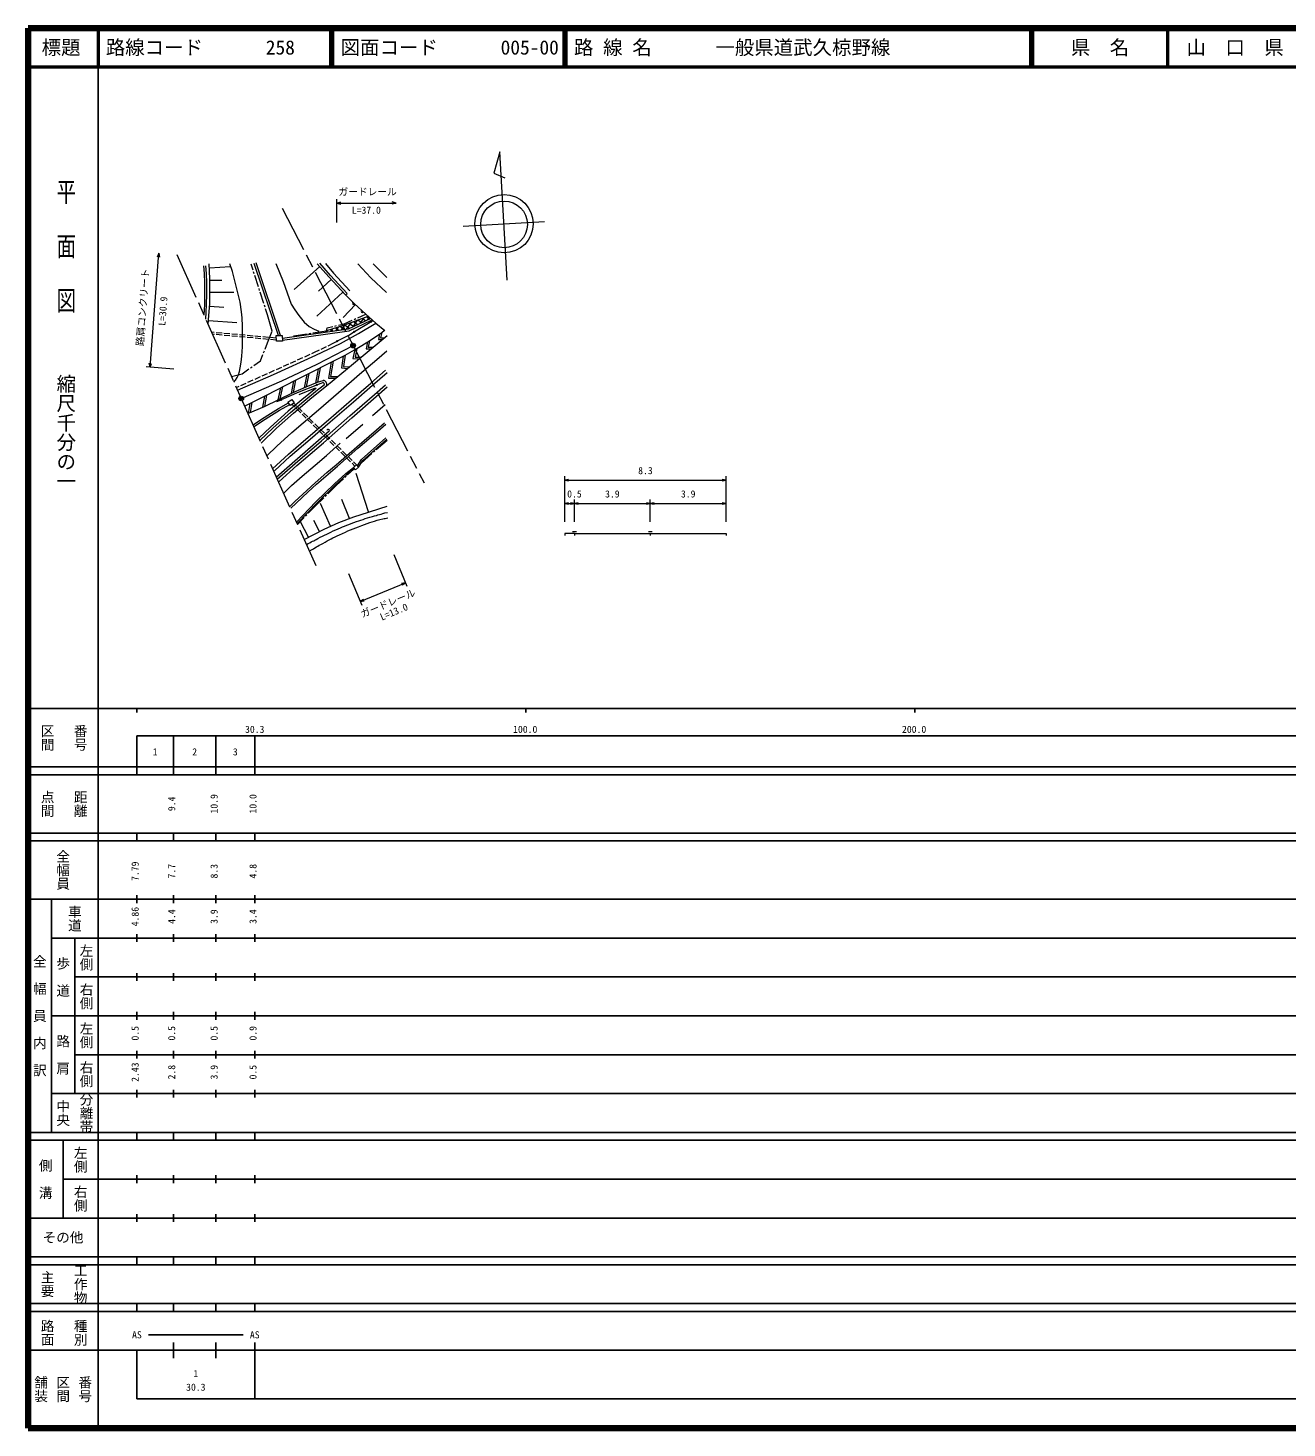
# Model space of a CAD drawing. Units: millimetres at full size, sheet at 1:1000, with parts at other scales. Extents: x 40000 to 680000, y 20000 to 380000.
# Drawn here: x 40000 to 363711, y 20000 to 380000 of the extents above; entities that cross this region are included whole.
import ezdxf
from ezdxf.enums import TextEntityAlignment as Align

# ---------------------------------------------------------------- set-up
doc = ezdxf.new("R2010")
doc.units = ezdxf.units.MM
doc.header["$LTSCALE"] = 1000
doc.header["$PDMODE"] = 32
doc.header["$PDSIZE"] = 500
doc.linetypes.add('CHAIN', pattern=[18.5, 12, -1.5, 3.5, -1.5])
for name, color, linetype, lineweight in [('M-BGD', 7, 'Continuous', 13), ('M-BMK', 2, 'CHAIN', 13), ('M-BMK-SRVR', 3, 'Continuous', 13), ('M-STR-HTXT', 7, 'Continuous', 13), ('M-STR-STRC', 7, 'Continuous', 13), ('M-TTL', 2, 'Continuous', 140), ('M-TTL-BAND', 7, 'Continuous', 25), ('M-TTL-LINE', 7, 'Continuous', 50)]:
    doc.layers.add(name, color=color, linetype=linetype, lineweight=lineweight)
doc.layers.add('M-OTRS', color=6, linetype='Continuous')
doc.layers.add('M-TTL-TXT', color=7, linetype='Continuous')
doc.styles.add('@ＭＳ ゴシック', font='')
doc.styles.add('ＭＳ ゴシック', font='')
doc.styles.get('@ＭＳ ゴシック').set_extended_font_data('@MS Gothic')
doc.styles.get('ＭＳ ゴシック').set_extended_font_data('MS Gothic')

# ---------------------------------------------------------------- blocks, each defined once
blk = doc.blocks.new('open_arrow')
at = {"color": 0, "linetype": 'Continuous', "lineweight": -2}
blk.add_lwpolyline([(7.5, 1.25), (0, 0), (7.5, -1.25)], dxfattribs=at)

msp = doc.modelspace()

# ---------------------------------------------------------------- hatches: boundary and pattern name
at = {"layer": 'M-BGD'}
h = msp.add_hatch(dxfattribs=at)
h.set_pattern_fill('USER', color=256, style=0, pattern_type=2)
h.set_pattern_definition([(55, (116729, 302086), (-819.15, 573.58), []), (145, (116729, 302086), (-573.58, -819.15), [])])
h.paths.add_polyline_path([(116729, 302086), (121397, 303563), (127411, 305838), (128096, 305322), (122441, 302611), (116843, 301864)])

# ---------------------------------------------------------------- linework, layer by layer
for p, q in [((86637, 318286), (91993, 318705)), ((97866, 317756), (97371, 319282)), ((98174, 316805), (98020, 317281)), ((104414, 300918), (98172, 319482)), ((104936, 300934), (98646, 319641)), ((115028, 318648), (108411, 312771)), ((128719, 319394), (132271, 315842)), ((86770, 315199), (89860, 315169)), ((99254, 313476), (98329, 316330)), ((117980, 315352), (114731, 312349)), ((86739, 312109), (92919, 312049)), ((99563, 312525), (99408, 313000)), ((100643, 309196), (99717, 312049)), ((120984, 312104), (114303, 305926)), ((86662, 308435), (90329, 308175)), ((100951, 308244), (100797, 308720)), ((101600, 306243), (101105, 307769)), ((102816, 302076), (101600, 306243)), ((124198, 308885), (121076, 305575)), ((124765, 305475), (126850, 306383)), ((86403, 304769), (93736, 304249)), ((116729, 302086), (116937, 302865)), ((116937, 302865), (118393, 303233)), ((118878, 303356), (119363, 303478)), ((119847, 303600), (121304, 303969)), ((121304, 303969), (123389, 304876)), ((123848, 305076), (124306, 305276)), ((123987, 301944), (128010, 304374)), ((128267, 304529), (128622, 304744)), ((87894, 301699), (87229, 301760)), ((87910, 301196), (87462, 301237)), ((89886, 301518), (88392, 301654)), ((89901, 301015), (88408, 301151)), ((91878, 301337), (90384, 301473)), ((91893, 300834), (90399, 300969)), ((93869, 301156), (92376, 301292)), ((93885, 300652), (92391, 300788)), ((95861, 300975), (94367, 301111)), ((95877, 300471), (94383, 300607)), ((97853, 300794), (96359, 300929)), ((97868, 300290), (96375, 300426)), ((99845, 300612), (98351, 300748)), ((99860, 300109), (98366, 300245)), ((101837, 300431), (100343, 300567)), ((101852, 299928), (100358, 300064)), ((100947, 297434), (101554, 299038)), ((101554, 299038), (102816, 302076)), ((103828, 300250), (102334, 300386)), ((103844, 299746), (102350, 299882)), ((108244, 300881), (111744, 301378)), ((112239, 301449), (112734, 301519)), ((113229, 301589), (116729, 302086)), ((117209, 298311), (118464, 298917)), ((118464, 298917), (119349, 299383)), ((119614, 299523), (122484, 301036)), ((122484, 301036), (123730, 301789)), ((99809, 294427), (100416, 296031)), ((100593, 296498), (100770, 296966)), ((109332, 294651), (110700, 295267)), ((111156, 295472), (112524, 296087)), ((112980, 296292), (113703, 296617)), ((113703, 296617), (114958, 297224)), ((115408, 297441), (116759, 298093)), ((95026, 291108), (96801, 292340)), ((97212, 292625), (97623, 292910)), ((98034, 293195), (99809, 294427)), ((102036, 291370), (103404, 291985)), ((103860, 292190), (105228, 292805)), ((105684, 293010), (107052, 293626)), ((107508, 293831), (108876, 294446)), ((92295, 290398), (95026, 291108)), ((94740, 288088), (96108, 288703)), ((96564, 288908), (97932, 289524)), ((98388, 289729), (99756, 290344)), ((100212, 290549), (101580, 291164)), ((109684, 286441), (114134, 288181)), ((114414, 288291), (115619, 288762)), ((93561, 287557), (94284, 287883)), ((105186, 284444), (109684, 286441)), ((103998, 283917), (104912, 284323)), ((108684, 282465), (107934, 283201)), ((109076, 282780), (108347, 283496)), ((110111, 281064), (109040, 282115)), ((110504, 281379), (109433, 282430)), ((111931, 279978), (110860, 281029)), ((128619, 280374), (131813, 283194)), ((111538, 279663), (110468, 280714)), ((112965, 278262), (111895, 279313)), ((113358, 278577), (112288, 279628)), ((114393, 276861), (113322, 277912)), ((114785, 277176), (113715, 278227)), ((121780, 274438), (126049, 278146)), ((103831, 264524), (117459, 276391)), ((115820, 275460), (114749, 276510)), ((116213, 275775), (115142, 276826)), ((117247, 274059), (116177, 275109)), ((117640, 274374), (116569, 275424)), ((117129, 276774), (116819, 276575)), ((118674, 272658), (117604, 273708)), ((119067, 272973), (117997, 274023)), ((129547, 271577), (132322, 274046)), ((120102, 271257), (119031, 272307)), ((120494, 271572), (119424, 272622)), ((121529, 269856), (120458, 270906)), ((121922, 270171), (120851, 271221)), ((125651, 268111), (128426, 270580)), ((128799, 270913), (129173, 271245)), ((122956, 268454), (121886, 269505)), ((123923, 266703), (122188, 265082)), ((123349, 268770), (122278, 269820)), ((124063, 267368), (123313, 268104)), ((124435, 267703), (123706, 268419)), ((121092, 264058), (119356, 262436)), ((121823, 264740), (121457, 264399)), ((127585, 255551), (124381, 265484)), ((116739, 259892), (116381, 259543)), ((119356, 262436), (117098, 260240)), ((113764, 256999), (112035, 255207)), ((116022, 259195), (113764, 256999)), ((117818, 251897), (115247, 257763)), ((122640, 253890), (120727, 258746)), ((110994, 254128), (109265, 252336)), ((112080, 249058), (110024, 253025)), ((111688, 254847), (111341, 254488)), ((114923, 250531), (113450, 253374)), ((180500, 250000), (178000, 250000)), ((178000, 250000), (178000, 249500)), ((180000, 250500), (181000, 250500)), ((180500, 250000), (200000, 250000)), ((180500, 250000), (180500, 249500)), ((199500, 250500), (200500, 250500)), ((200000, 250000), (219500, 250000)), ((200000, 250000), (200000, 249500)), ((219500, 250000), (219500, 249500))]:
    msp.add_line(p, q, dxfattribs=at)
for points in [[(85287, 306115), (85433, 308869), (85480, 311642), (85480, 314477), (85387, 316845), (85231, 318824)], [(85734, 305111), (85933, 308852), (85980, 311638), (85980, 314487), (85886, 316875), (85729, 318863)], [(86332, 303771), (86507, 306047), (86710, 309100), (86772, 312543), (86772, 315441), (86694, 317559), (86554, 319351)], [(92957, 288913), (93344, 289435), (93746, 290120), (94099, 290813), (94389, 291692), (94590, 292634), (94826, 294032), (94950, 295638), (95148, 298017), (95189, 300177), (95179, 303314), (95096, 305505), (94929, 307032), (94514, 309462), (94067, 311560), (93205, 315018), (92562, 317365), (91897, 319380)], [(103760, 319401), (105598, 314805), (107686, 309025), (108574, 307514), (109633, 306066), (111004, 304383), (112297, 303261), (113559, 302592), (114774, 302015)], [(114363, 319395), (117334, 316051), (121653, 311380), (122039, 311710), (117780, 316352), (115007, 319489)], [(116451, 319447), (118507, 316965), (122766, 312406)], [(124793, 319347), (128135, 315795), (132178, 311986)], [(121653, 311380), (123876, 309189), (126850, 306383)], [(126850, 306383), (129402, 304125), (131756, 302217)], [(93878, 286846), (103113, 290922), (113980, 295900), (120312, 298914), (125009, 301461), (129402, 304125)], [(105402, 300240), (115789, 301723), (122441, 302611), (128096, 305322)], [(105417, 299737), (115858, 301228), (122586, 302126), (128312, 304871)], [(127411, 305838), (121397, 303563), (116729, 302086)], [(101401, 269973), (104011, 272433), (107874, 276005), (110710, 278467), (114719, 281790), (119849, 286303), (125270, 290945), (129726, 294746), (132265, 297021)], [(102869, 266681), (106957, 270423), (112051, 274780), (117224, 279235), (123206, 284423), (128136, 288660), (131899, 291979)], [(99629, 273949), (103060, 277172), (107500, 281144), (110958, 284058), (114401, 286924), (116162, 288217)], [(103342, 266165), (107421, 269899), (112507, 274249), (117681, 278706), (123663, 283893), (128596, 288132), (132362, 291454)], [(104089, 263944), (108677, 268003), (115485, 273869), (122775, 280295), (129077, 285771), (131897, 288263)], [(109685, 285760), (113901, 287473), (114036, 287286), (110413, 284354), (106908, 281440), (102374, 277374), (99358, 274555)], [(99932, 273269), (103922, 277058), (108291, 280938), (113012, 284957), (116791, 287998)], [(104553, 263420), (109137, 267476), (115944, 273341), (123236, 279768), (129538, 285244), (132360, 287739)], [(97858, 277921), (100024, 279385), (102371, 280829), (104427, 282116), (106993, 283617)], [(98137, 277507), (100295, 278965), (102635, 280404), (104686, 281689), (107285, 283208)], [(107234, 256891), (108628, 258208), (111666, 261106), (113831, 263084), (116854, 265686), (119222, 267711), (124518, 272338), (129612, 276669), (131684, 278507)], [(107578, 256528), (108972, 257846), (112007, 260740), (114163, 262710), (117179, 265306), (119548, 267333), (124845, 271959), (129940, 276291), (132016, 278133)], [(124697, 267412), (125772, 269007), (131968, 274586)], [(124973, 267106), (126077, 268743), (132235, 274289)], [(105720, 260288), (107791, 262349), (110533, 264748), (113820, 267568), (116748, 270092), (120300, 273223)], [(108993, 252947), (114026, 258173), (118777, 262815), (121722, 265464), (123655, 267001)], [(109168, 252553), (114310, 257891), (119051, 262523), (121980, 265158), (123923, 266703)], [(110981, 248488), (116142, 251163), (119928, 252822), (123784, 254341), (127554, 255540), (130451, 256475), (132368, 257005)]]:
    msp.add_lwpolyline(points, dxfattribs=at)
for points in [[(105424, 299510), (103853, 299462), (103808, 300899), (105380, 300948)], [(106849, 283817), (107819, 284510), (108477, 283589), (107507, 282897)], [(123655, 267001), (124435, 267703), (124973, 267106), (124193, 266404)]]:
    msp.add_lwpolyline(points, close=True, dxfattribs=at)
for centre in [(128138, 304452), (119482, 299453), (123859, 301866), (114274, 288236), (105049, 284384)]:
    msp.add_circle(centre, 150, dxfattribs=at)
for centre, radius, start, end in [((123789, 309274), 350, 135.40443, 315.40443), ((125970, 307213), 350, 136.67197, 316.67197), ((115812, 288412), 400, 330.85313, 118.87322), ((117242, 276537), 262, 325.98197, 115.58967)]:
    msp.add_arc(centre, radius, start, end, dxfattribs=at)
for points in [[(111571, 247165), (112988, 247925), (113362, 248119), (114519, 248711), (116298, 249621), (117294, 250134), (119115, 250955), (120898, 251757), (121922, 252151), (123757, 252824), (125626, 253509), (126695, 253832), (128602, 254397), (130086, 254837), (130577, 254973), (132419, 255457)], [(112322, 245481), (113968, 246463), (114415, 246722), (115781, 247473), (117445, 248387), (118380, 248898), (120104, 249693), (122293, 250702), (123535, 251245), (125806, 252053), (127908, 252801), (129070, 253308), (131251, 253782), (131751, 253891), (131927, 253939), (132536, 254039)]]:
    msp.add_open_spline(points, degree=3, knots=[0, 0, 0, 0, 1, 1, 1, 2, 2, 2, 3, 3, 3, 4, 4, 4, 5, 5, 5, 5], dxfattribs=at)
at = {"layer": 'M-BMK'}
for p, q in [((105308, 333662), (123577, 298336)), ((78307, 321769), (94821, 284731)), ((123577, 298336), (141845, 263011)), ((94821, 284731), (113981, 241759))]:
    msp.add_line(p, q, dxfattribs=at)
msp.add_lwpolyline([(94821, 284731), (105257, 289246), (114335, 293557), (123577, 298336)], dxfattribs=at)
at = {"layer": 'M-BMK-SRVR'}
for p, q in [((161307, 348162), (159809, 342696)), ((163182, 315183), (161307, 348162)), ((159809, 342696), (162563, 341504)), ((151875, 329065), (172843, 330257))]:
    msp.add_line(p, q, dxfattribs=at)
for centre, radius in [((162401, 329664), 7501), ((162401, 329506), 6000), ((123577, 298336), 600), ((94821, 284731), 600)]:
    msp.add_circle(centre, radius, dxfattribs=at)
for p in [(123577, 298336), (94821, 284731)]:
    msp.add_point(p, dxfattribs=at)
at = {"layer": 'M-OTRS'}
for p in [(123577, 298336), (94821, 284731)]:
    msp.add_point(p, dxfattribs=at)
at = {"layer": 'M-STR-HTXT'}
for p, q in [((119428, 330000), (119428, 336000)), ((119428, 335000), (120428, 335300)), ((119428, 335000), (134676, 335000)), ((119428, 335000), (120428, 334700)), ((134676, 335000), (133676, 335300)), ((134676, 335000), (133676, 334700)), ((71372, 292758), (73619, 322060)), ((73619, 322060), (73244, 321086)), ((73619, 322060), (73842, 321040)), ((77513, 292287), (70375, 292834)), ((71372, 292758), (71150, 293778)), ((71372, 292758), (71748, 293732)), ((178000, 253000), (178000, 264723)), ((178000, 263723), (219500, 263723)), ((219500, 253000), (219500, 264723)), ((178000, 257723), (180500, 257723)), ((180500, 253000), (180500, 258723)), ((180500, 257723), (200000, 257723)), ((200000, 253000), (200000, 258723)), ((200000, 257723), (219500, 257723)), ((134031, 244596), (137435, 236432)), ((122410, 239751), (125814, 231587)), ((125429, 232510), (137050, 237355))]:
    msp.add_line(p, q, dxfattribs=at)
at = {"layer": 'M-STR-STRC'}
for p, q in [((114627, 292397), (113945, 288692)), ((115131, 292650), (114441, 288898)), ((108286, 289209), (107644, 286000)), ((108799, 289477), (108152, 286244)), ((111691, 290926), (111034, 287479)), ((112197, 291180), (111533, 287693)), ((100789, 285299), (100299, 282491)), ((101290, 285551), (100794, 282708)), ((104883, 287429), (104237, 284363)), ((105400, 287699), (104749, 284609)), ((97042, 283416), (96615, 280874)), ((97540, 283666), (97107, 281090))]:
    msp.add_line(p, q, dxfattribs=at)
for points in [[(95707, 282745), (101290, 285551), (108799, 289477), (121534, 295859), (124531, 297588), (127792, 299582), (130959, 301732), (131688, 302273)], [(116791, 287998), (119623, 290362), (122645, 292886), (128768, 297887), (132367, 300924)], [(127267, 299261), (126913, 297529), (128248, 297462)], [(127792, 299582), (127459, 297952), (128768, 297887)], [(130415, 301362), (130092, 299925), (131164, 299909)], [(130959, 301732), (130653, 300367), (131688, 300352)], [(121040, 295611), (120567, 292584), (122148, 292470)], [(121534, 295859), (121087, 292998), (122645, 292886)], [(124009, 297287), (123532, 294974), (125105, 294895)], [(124531, 297588), (124078, 295397), (125625, 295319)], [(117940, 294057), (117256, 289996), (119106, 289930)], [(118438, 294307), (117785, 290427), (119623, 290362)], [(96553, 280847), (100794, 282708), (108152, 286244), (111533, 287693), (114441, 288898), (115871, 289348)]]:
    msp.add_lwpolyline(points, dxfattribs=at)
msp.add_arc((115856, 288349), 999, 339.42281, 89.16918, dxfattribs=at)
at = {"layer": 'M-TTL'}
for p, q in [((40000, 380000), (40000, 20000)), ((680000, 380000), (40000, 380000)), ((40000, 20000), (680000, 20000))]:
    msp.add_line(p, q, dxfattribs=at)
at = {"layer": 'M-TTL-BAND'}
for p, q in [((58000, 370000), (58000, 20000)), ((40000, 205000), (579000, 205000)), ((68000, 205000), (68000, 204000)), ((168000, 205000), (168000, 204000)), ((268000, 205000), (268000, 204000)), ((68000, 198000), (579000, 198000)), ((68000, 198000), (68000, 188000)), ((77400, 188000), (77400, 198000)), ((88300, 188000), (88300, 198000)), ((98300, 188000), (98300, 198000)), ((40000, 190000), (579000, 190000)), ((40000, 188000), (579000, 188000)), ((40000, 173000), (579000, 173000)), ((68000, 171000), (68000, 173000)), ((77400, 171000), (77400, 173000)), ((88300, 171000), (88300, 173000)), ((98300, 171000), (98300, 173000)), ((40000, 171000), (579000, 171000)), ((40000, 156000), (579000, 156000)), ((46000, 96000), (46000, 156000)), ((68000, 155000), (68000, 157000)), ((77400, 155000), (77400, 157000)), ((88300, 155000), (88300, 157000)), ((98300, 155000), (98300, 157000)), ((46000, 146000), (579000, 146000)), ((52000, 146000), (52000, 106000)), ((68000, 145000), (68000, 147000)), ((77400, 145000), (77400, 147000)), ((88300, 145000), (88300, 147000)), ((98300, 145000), (98300, 147000)), ((68000, 135000), (68000, 137000)), ((77400, 135000), (77400, 137000)), ((88300, 135000), (88300, 137000)), ((98300, 135000), (98300, 137000)), ((52000, 136000), (579000, 136000)), ((46000, 126000), (579000, 126000)), ((68000, 125000), (68000, 127000)), ((77400, 125000), (77400, 127000)), ((88300, 125000), (88300, 127000)), ((98300, 125000), (98300, 127000)), ((52000, 116000), (579000, 116000)), ((68000, 115000), (68000, 117000)), ((77400, 115000), (77400, 117000)), ((88300, 115000), (88300, 117000)), ((98300, 115000), (98300, 117000)), ((46000, 106000), (579000, 106000)), ((68000, 105000), (68000, 107000)), ((77400, 105000), (77400, 107000)), ((88300, 105000), (88300, 107000)), ((98300, 105000), (98300, 107000)), ((40000, 96000), (579000, 96000)), ((40000, 94000), (579000, 94000)), ((49000, 94000), (49000, 74000)), ((68000, 94000), (68000, 96000)), ((77400, 94000), (77400, 96000)), ((88300, 94000), (88300, 96000)), ((98300, 94000), (98300, 96000)), ((49000, 84000), (579000, 84000)), ((68000, 83000), (68000, 85000)), ((77400, 83000), (77400, 85000)), ((88300, 83000), (88300, 85000)), ((98300, 83000), (98300, 85000)), ((40000, 74000), (579000, 74000)), ((68000, 73000), (68000, 75000)), ((77400, 73000), (77400, 75000)), ((88300, 73000), (88300, 75000)), ((98300, 73000), (98300, 75000)), ((40000, 64000), (579000, 64000)), ((40000, 62000), (579000, 62000)), ((68000, 62000), (68000, 64000)), ((77400, 62000), (77400, 64000)), ((88300, 62000), (88300, 64000)), ((98300, 62000), (98300, 64000)), ((40000, 52000), (579000, 52000)), ((68000, 50000), (68000, 52000)), ((77400, 50000), (77400, 52000)), ((88300, 50000), (88300, 52000)), ((98300, 50000), (98300, 52000)), ((40000, 50000), (579000, 50000)), ((71000, 44000), (95300, 44000)), ((40000, 40000), (579000, 40000)), ((68000, 40000), (68000, 27500)), ((77400, 38000), (77400, 42000)), ((88300, 38000), (88300, 42000)), ((98300, 27500), (98300, 42000)), ((68000, 27500), (579000, 27500))]:
    msp.add_line(p, q, dxfattribs=at)
at = {"layer": 'M-TTL-LINE'}
for p, q in [((58000, 380000), (58000, 370000)), ((117750, 380000), (117750, 370000)), ((118250, 380000), (118250, 370000)), ((177750, 380000), (177750, 370000)), ((178250, 380000), (178250, 370000)), ((297750, 380000), (297750, 370000)), ((298250, 380000), (298250, 370000)), ((333000, 380000), (333000, 370000)), ((40000, 370000), (680000, 370000))]:
    msp.add_line(p, q, dxfattribs=at)

# ---------------------------------------------------------------- block references
at = {"layer": 'M-STR-HTXT', "xscale": 133, "yscale": 133}
for p in [(178000, 263723), (178000, 257723), (180500, 257723), (200000, 257723)]:
    msp.add_blockref('open_arrow', p, dxfattribs=at)
for p, rotation in [((219500, 263723), 180), ((180500, 257723), 180), ((200000, 257723), 180), ((219500, 257723), 180), ((137050, 237355), 202.6), ((125429, 232510), 22.6)]:
    msp.add_blockref('open_arrow', p, dxfattribs=dict(at, rotation=rotation))

# ---------------------------------------------------------------- texts
at = {"layer": 'M-STR-HTXT', "style": 'ＭＳ ゴシック'}
msp.add_text('ガードレール', height=1833, dxfattribs=at).set_placement((127324, 337876), align=Align.MIDDLE_CENTER)
for s, p in [('L=37.0', (126991, 331689)), ('8.3', (198750, 264723)), ('0.5', (180500, 258723)), ('3.9', (190250, 258723)), ('3.9', (209750, 258723))]:
    msp.add_text(s, height=1833, dxfattribs=at).set_placement(p, align=Align.BOTTOM_CENTER)
for s, rotation, p in [('路肩コンクリート', 85.615, (69508, 308179)), ('ガードレール', 22.631, (132542, 232076))]:
    msp.add_text(s, height=1833, rotation=rotation, dxfattribs=at).set_placement(p, align=Align.MIDDLE_CENTER)
for s, rotation, p in [('L=30.9', 85.615, (76133, 307075)), ('L=13.0', 22.631, (134645, 228514))]:
    msp.add_text(s, height=1833, rotation=rotation, dxfattribs=at).set_placement(p, align=Align.BOTTOM_CENTER)
at = {"layer": 'M-TTL-BAND', "style": '@ＭＳ ゴシック', "width": 1.4}
msp.add_text('平  面  図', height=3666, rotation=270, dxfattribs=at).set_placement((49777, 306475), align=Align.MIDDLE_RIGHT)
at = {"layer": 'M-TTL-BAND', "style": '@ＭＳ ゴシック'}
msp.add_text('縮尺千分の一', height=3666, rotation=270, dxfattribs=at).set_placement((49777, 261030), align=Align.MIDDLE_RIGHT)
for s, p in [('区間', (45000, 197500)), ('番号', (53500, 197500)), ('点間', (45000, 180500)), ('距離', (53500, 180500)), ('全幅員', (49000, 163500)), ('車道', (52000, 151000)), ('左側', (55000, 141000)), ('全\u3000幅\u3000員\u3000内\u3000訳', (43000, 126000)), ('歩\u3000道', (49000, 136000)), ('右側', (55000, 131000)), ('左側', (55000, 121000)), ('路\u3000肩', (49000, 116000)), ('右側', (55000, 111000)), ('分離帯', (55000, 101000)), ('中央', (49000, 101000)), ('左側', (53500, 89000)), ('側\u3000溝', (44500, 84000)), ('右側', (53500, 79000)), ('工作物', (53500, 57000)), ('主要', (45000, 57000)), ('路面', (45000, 44500)), ('種別', (53500, 44500)), ('舗装', (43333, 30000)), ('区間', (49000, 30000)), ('番号', (54667, 30000))]:
    msp.add_text(s, height=2566, rotation=270, dxfattribs=at).set_placement(p, align=Align.MIDDLE_CENTER)
at = {"layer": 'M-TTL-BAND', "style": 'ＭＳ ゴシック'}
for s, p in [('30.3', (98300, 198195)), ('100.0', (167844, 198195)), ('200.0', (267844, 198195)), ('1', (72700, 192405)), ('2', (82850, 192405)), ('3', (93300, 192405)), ('AS', (68000, 42500)), ('AS', (98300, 42500)), ('1', (83150, 32523)), ('30.3', (83150, 29033))]:
    msp.add_text(s, height=1833, dxfattribs=at).set_placement(p, align=Align.BOTTOM_CENTER)
for s, p in [('9.4', (78400, 180500)), ('10.9', (89300, 180500)), ('10.0', (99300, 180500)), ('7.79', (69000, 163174)), ('7.7', (78400, 163174)), ('8.3', (89300, 163174)), ('4.8', (99300, 163174)), ('4.86', (69000, 151500)), ('4.4', (78400, 151500)), ('3.9', (89300, 151500)), ('3.4', (99300, 151500)), ('0.5', (69000, 121500)), ('0.5', (78400, 121500)), ('0.5', (89300, 121500)), ('0.9', (99300, 121500)), ('2.43', (69000, 111500)), ('2.8', (78400, 111500)), ('3.9', (89300, 111500)), ('0.5', (99300, 111500))]:
    msp.add_text(s, height=1833, rotation=90, dxfattribs=at).set_placement(p, align=Align.BOTTOM_CENTER)
msp.add_text('その他', height=2566, dxfattribs=at).set_placement((49000, 69000), align=Align.MIDDLE_CENTER)
at = {"layer": 'M-TTL-TXT', "style": 'ＭＳ ゴシック'}
for s, p in [('標題', (48500, 375000)), ('県\u3000名', (315625, 375000)), ('山\u3000口\u3000県', (350375, 375000))]:
    msp.add_text(s, height=3666, dxfattribs=at).set_placement(p, align=Align.MIDDLE_CENTER)
for s, p in [('路線コード', (60000, 375000)), ('258', (101142, 375000)), ('図面コード', (120380, 375000)), ('005-00', (161521, 375000)), ('路 線 名', (180380, 375000)), ('一般県道武久椋野線', (216734, 375000))]:
    msp.add_text(s, height=3666, dxfattribs=at).set_placement(p, align=Align.MIDDLE_LEFT)

doc.saveas('drawing.dxf')
